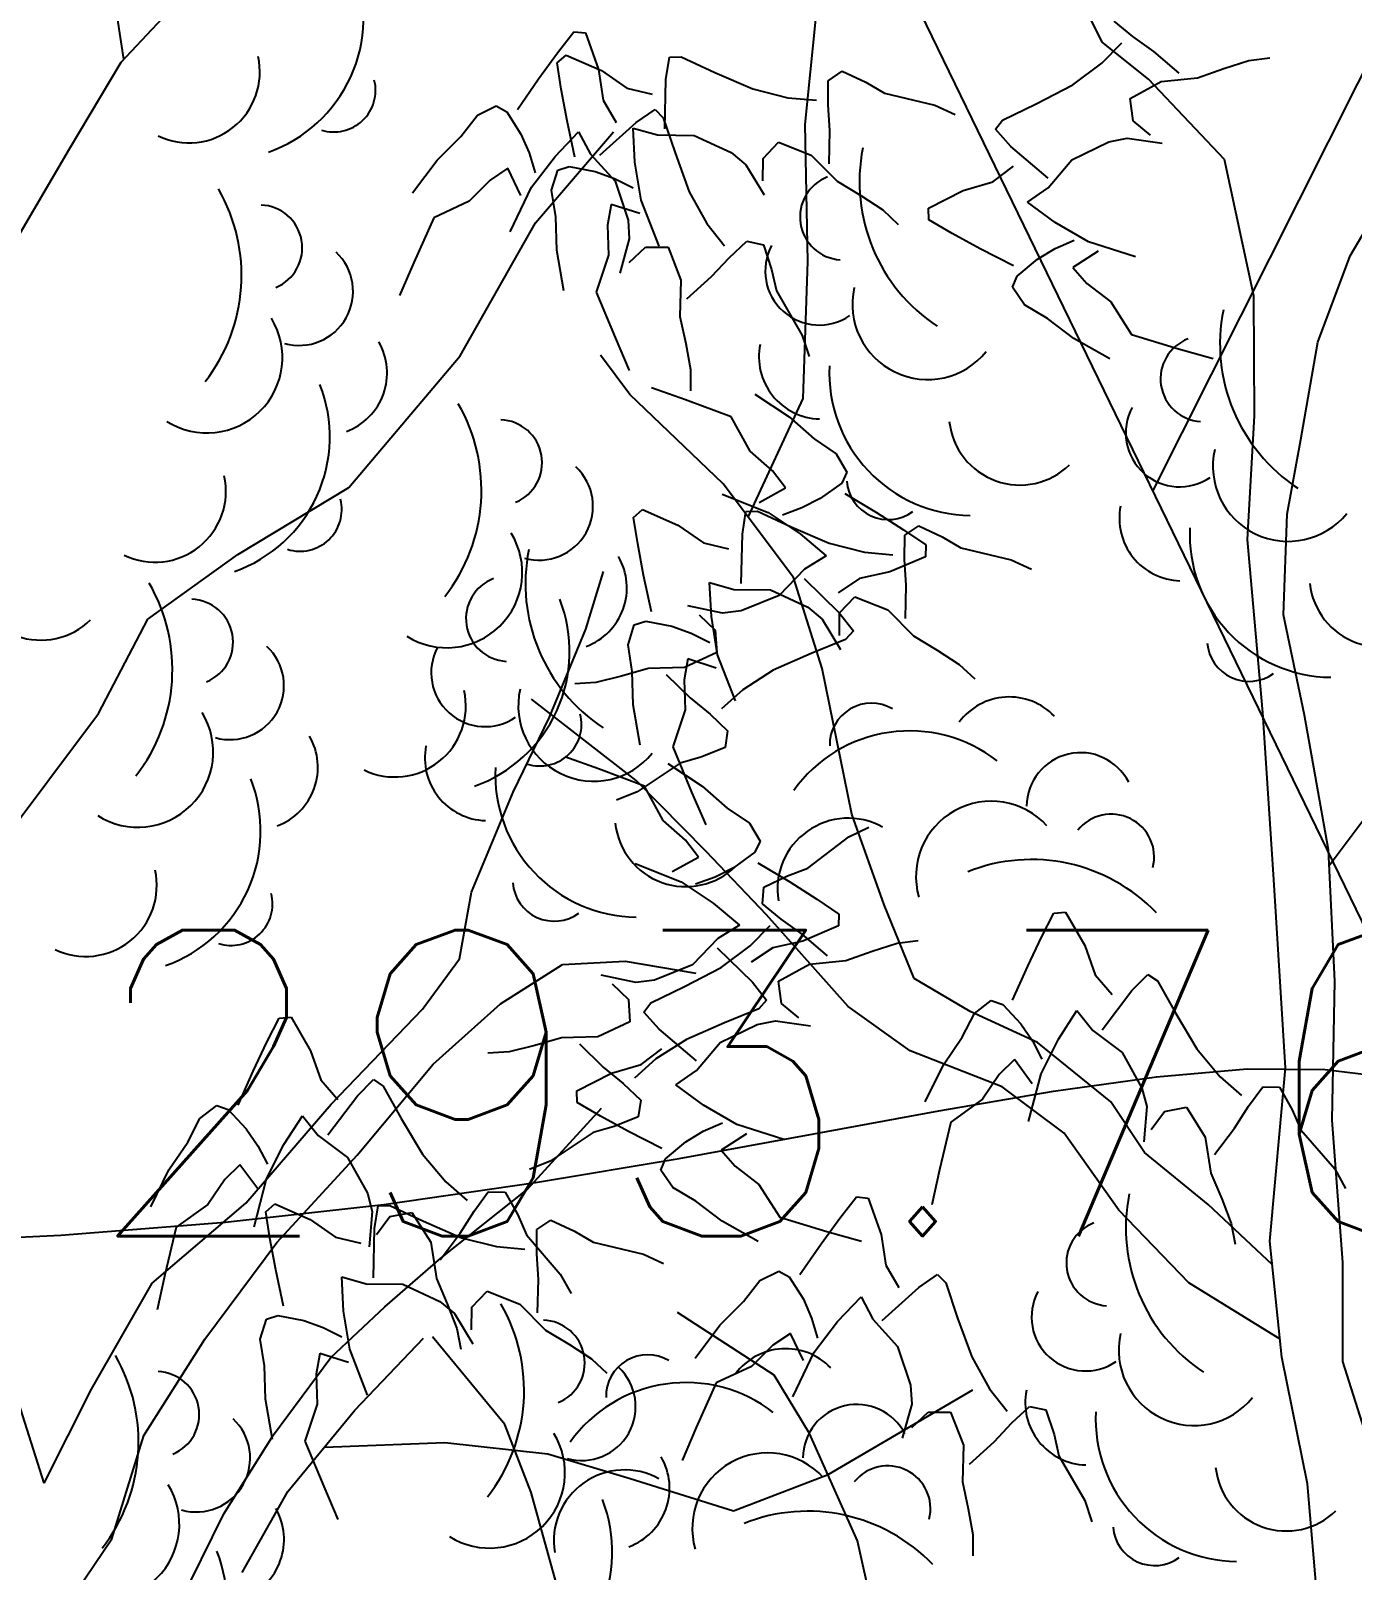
# Model space of a CAD drawing. Header units: millimetres. Extents: x 524954 to 526204, y 9523489 to 9524010.
# Drawn here: x 525967.86 to 525972.17, y 9523748.51 to 9523753.55 of the extents above; entities that cross this region are included whole.
import ezdxf
from ezdxf.enums import TextEntityAlignment as Align

# ---------------------------------------------------------------- set-up
doc = ezdxf.new("R2010")
doc.units = ezdxf.units.MM
doc.linetypes.add('ACAD_ISO12W100', pattern=[21, 12, -3, 0, -3, 0, -3])
for name, color, linetype in [('Arbre', 34, 'ACAD_ISO12W100'), ('Bati', 6, 'Continuous'), ('Bati_H', 1, 'Continuous'), ('Cloture', 7, 'Continuous'), ('CN_02_00', 4, 'Continuous'), ('TopoAlt', 3, 'Continuous'), ('TOPOJIS', 7, 'Continuous')]:
    doc.layers.add(name, color=color, linetype=linetype)
doc.styles.add('Simplex 1.0', font='Simplex.shx', dxfattribs={"width": 0.99, "height": 1})

# ---------------------------------------------------------------- blocks, each defined once
blk = doc.blocks.new('TCPOINT M')
at = {"layer": 'TopoAlt', "style": 'Simplex 1.0', "width": 0.99}
blk.add_attdef('ALT', (0.15, 0.15), '', height=1, dxfattribs=at)
blk = doc.blocks.new('v088')
at = {"linetype": 'Continuous'}
for p, q in [((0.3448, 10.1217), (0.2693, 10.6145)), ((-0.8352, 10.1996), (-0.9911, 10.5198)), ((-1.8059, 9.9306), (-1.7492, 10.4915)), ((0.3358, 10.1122), (0.6339, 10.4293)), ((-0.6834, 10.0784), (-0.8352, 10.1996)), ((-0.4354, 9.8162), (-0.6834, 10.0784)), ((0.1676, 9.8288), (0.3358, 10.1122)), ((-1.7966, 9.483), (-1.8059, 9.9306)), ((1.6901, 9.587), (1.945, 9.8846)), ((-0.339, 9.3704), (-0.4354, 9.8162)), ((-0.0246, 9.5014), (0.1676, 9.8288)), ((1.4442, 9.1527), (1.6901, 9.587)), ((-1.8121, 9.0349), (-1.7966, 9.483)), ((-0.1306, 9.2193), (-0.0246, 9.5014)), ((-0.337, 8.9787), (-0.339, 9.3704)), ((-0.1861, 8.901), (-0.1306, 9.2193)), ((-2.3783, 9.048), (-2.4742, 9.1766)), ((1.08, 8.7222), (1.4442, 9.1527)), ((-2.0737, 8.7558), (-2.3783, 9.048)), ((-1.992, 8.6473), (-1.8121, 9.0349)), ((-0.3597, 8.574), (-0.337, 8.9787)), ((-0.2308, 8.6575), (-0.1861, 8.901)), ((-1.8434, 8.4497), (-2.0737, 8.7558)), ((0.7177, 8.5032), (1.08, 8.7222)), ((-0.2426, 8.3277), (-0.2308, 8.6575)), ((-0.3105, 8.0091), (-0.3597, 8.574)), ((0.4236, 8.2918), (0.7177, 8.5032)), ((-1.7501, 8.1531), (-1.8434, 8.4497)), ((1.8546, 8.2596), (1.9129, 8.4473)), ((-0.1735, 7.9995), (-0.2426, 8.3277)), ((0.2621, 7.9837), (0.4236, 8.2918)), ((1.7363, 7.971), (1.8546, 8.2596)), ((-1.6531, 7.6763), (-1.7501, 8.1531)), ((-2.3581, 7.786), (-2.6995, 8.0525)), ((-0.2742, 7.4626), (-0.3105, 8.0091)), ((-0.0959, 7.5596), (-0.1735, 7.9995)), ((-0.0934, 7.5087), (0.2621, 7.9837)), ((1.617, 7.726), (1.7363, 7.971)), ((-2.1294, 7.5544), (-2.3581, 7.786)), ((1.4808, 7.3998), (1.617, 7.726)), ((-1.5474, 7.38), (-1.6531, 7.6763)), ((-1.9323, 7.3471), (-2.1294, 7.5544)), ((-0.0745, 7.1309), (-0.0959, 7.5596)), ((-0.2365, 6.8477), (-0.2742, 7.4626)), ((1.4418, 7.1813), (1.4808, 7.3998)), ((-1.6648, 7.048), (-1.9323, 7.3471)), ((-1.4491, 7.1395), (-1.5474, 7.38)), ((1.3209, 7.0171), (1.4418, 7.1813)), ((1.5755, 7.0348), (1.778, 7.1634)), ((1.778, 7.1634), (1.983, 7.1739)), ((1.983, 7.1739), (2.2139, 7.1352)), ((-1.2665, 7.0314), (-1.4491, 7.1395)), ((-0.0837, 6.6768), (-0.0745, 7.1309)), ((-1.4628, 6.9029), (-1.6648, 7.048)), ((-1.0467, 6.9303), (-1.2665, 7.0314)), ((1.0227, 6.7061), (1.3209, 7.0171)), ((1.3557, 6.8374), (1.5755, 7.0348)), ((-1.1618, 6.7848), (-1.4628, 6.9029)), ((-0.8063, 6.7363), (-1.0467, 6.9303)), ((-0.2869, 6.2807), (-0.2365, 6.8477)), ((1.107, 6.54), (1.3557, 6.8374)), ((-0.9597, 6.6336), (-1.1618, 6.7848)), ((-0.6972, 6.5707), (-0.8063, 6.7363)), ((0.7433, 6.3831), (1.0227, 6.7061)), ((1.6628, 6.4272), (1.906, 6.6935)), ((-0.0491, 6.2111), (-0.0837, 6.6768)), ((-0.7803, 6.3824), (-0.9597, 6.6336)), ((-0.4884, 6.4009), (-0.6972, 6.5707)), ((0.8455, 6.2546), (1.107, 6.54)), ((-0.2789, 6.2036), (-0.4884, 6.4009)), ((1.3814, 6.2037), (1.6628, 6.4272)), ((-0.5514, 6.1446), (-0.7803, 6.3824)), ((0.4379, 6.1217), (0.7433, 6.3831)), ((-0.2479, 5.9022), (-0.2869, 6.2807)), ((0.6096, 5.9388), (0.8455, 6.2546)), ((-0.0486, 5.8877), (-0.0491, 6.2111)), ((1.1982, 6.0444), (1.3814, 6.2037)), ((-0.2539, 5.9607), (-0.5514, 6.1446)), ((0.2399, 5.7756), (0.4379, 6.1217)), ((-1.9071, 5.8427), (-2.2223, 6.0475)), ((1.0213, 5.879), (1.1982, 6.0444)), ((-2.7868, 5.6812), (-3.0229, 5.9686)), ((0.4109, 5.6237), (0.6096, 5.9388)), ((1.0995, 5.7065), (1.3247, 5.9413)), ((-0.1646, 5.4873), (-0.2479, 5.9022)), ((0.0846, 5.4676), (-0.0486, 5.8877)), ((-1.7911, 5.6523), (-1.9071, 5.8427)), ((0.8338, 5.6263), (1.0213, 5.879)), ((0.0846, 5.4676), (0.2399, 5.7756)), ((2.6462, 5.4963), (3.1193, 5.7735)), ((0.8812, 5.4407), (1.0995, 5.7065)), ((-2.7013, 5.4591), (-2.7868, 5.6812)), ((-1.6346, 5.3011), (-1.7911, 5.6523)), ((0.3061, 5.2857), (0.4109, 5.6237)), ((0.6713, 5.3679), (0.8338, 5.6263)), ((1.0006, 5.5861), (1.394, 5.6007)), ((1.394, 5.6007), (1.7306, 5.5642)), ((1.7306, 5.5642), (1.9997, 5.4827)), ((-0.1073, 4.8293), (-0.1646, 5.4873)), ((2.3377, 5.3779), (2.6462, 5.4963)), ((-2.6206, 5.1685), (-2.7013, 5.4591)), ((0.7312, 5.1764), (0.8812, 5.4407)), ((1.9997, 5.4827), (2.3377, 5.3779)), ((0.5102, 5.0412), (0.6713, 5.3679)), ((-1.5592, 4.9668), (-1.6346, 5.3011)), ((0.1613, 5.0712), (0.3061, 5.2857))]:
    blk.add_line(p, q, dxfattribs=at)
at = {"color": 3, "linetype": 'Continuous'}
for p, q in [((-0.7348, 10.218), (-0.7957, 10.2682)), ((-0.6662, 10.1688), (-0.7348, 10.218)), ((-0.8359, 10.1311), (-0.7709, 10.1978)), ((-0.5833, 10.0982), (-0.6662, 10.1688)), ((1.7617, 10.1424), (1.8156, 10.2117)), ((1.8156, 10.2117), (1.8541, 10.2078)), ((1.8541, 10.2078), (1.8964, 10.0886)), ((-2.6162, 10.1323), (-2.587, 10.1577)), ((-2.6028, 10.0456), (-2.6162, 10.1323)), ((-2.587, 10.1577), (-2.4712, 10.1066)), ((-2.2608, 10.0773), (-2.2494, 10.1511)), ((-2.2494, 10.1511), (-2.2113, 10.1522)), ((-2.2113, 10.1522), (-2.101, 10.101)), ((-0.9313, 10.0604), (-0.8359, 10.1311)), ((-0.5231, 10.0829), (-0.4378, 10.1134)), ((-0.4378, 10.1134), (-0.3559, 10.1397)), ((-0.3559, 10.1397), (-0.2873, 10.1487)), ((1.7002, 10.0578), (1.7617, 10.1424)), ((-2.4712, 10.1066), (-2.3879, 10.0492)), ((-2.2643, 9.9167), (-2.2608, 10.0773)), ((-2.101, 10.101), (-1.977, 10.0475)), ((-1.7305, 9.9947), (-1.7301, 10.0737)), ((-1.7301, 10.0737), (-1.6848, 10.1049)), ((-1.6848, 10.1049), (-1.6075, 10.069)), ((-1.6075, 10.069), (-1.5466, 10.0327)), ((-0.7431, 10.0152), (-0.6418, 10.0712)), ((-0.6418, 10.0712), (-0.5231, 10.0829)), ((1.8964, 10.0886), (1.9118, 9.9886)), ((-2.5835, 9.9428), (-2.6028, 10.0456)), ((-2.3879, 10.0492), (-2.3057, 10.0298)), ((-1.977, 10.0475), (-1.8618, 10.0181)), ((-1.8618, 10.0181), (-1.7691, 10.0099)), ((-1.5466, 10.0327), (-1.3822, 9.9939)), ((-1.0512, 9.9981), (-0.9313, 10.0604)), ((-0.7336, 9.9427), (-0.7431, 10.0152)), ((1.631, 9.9578), (1.7002, 10.0578)), ((-1.7254, 9.9105), (-1.7305, 9.9947)), ((-1.3822, 9.9939), (-1.316, 9.9632)), ((-1.1606, 9.945), (-1.0512, 9.9981)), ((1.5002, 9.9386), (1.5617, 9.9693)), ((1.5617, 9.9693), (1.5963, 9.9501)), ((1.9118, 9.9886), (1.9541, 9.9155)), ((-2.5582, 9.8238), (-2.5835, 9.9428)), ((-2.3678, 9.9191), (-2.2883, 9.8969)), ((-2.3619, 9.8077), (-2.3678, 9.9191)), ((-1.1838, 9.9148), (-1.1606, 9.945)), ((-1.1339, 9.8592), (-1.1838, 9.9148)), ((-0.677, 9.8958), (-0.7336, 9.9427)), ((1.4463, 9.8693), (1.5002, 9.9386)), ((1.5963, 9.9501), (1.6425, 9.877)), ((1.9002, 9.8078), (2.0195, 9.9155)), ((2.0195, 9.9155), (2.081, 9.9578)), ((2.081, 9.9578), (2.1079, 9.9309)), ((2.1079, 9.9309), (2.1464, 9.8155)), ((-2.2883, 9.8969), (-2.1685, 9.895)), ((-2.1685, 9.895), (-2.0471, 9.8386)), ((-1.9432, 9.8199), (-1.893, 9.873)), ((-1.893, 9.873), (-1.7856, 9.8299)), ((-1.7277, 9.8016), (-1.7254, 9.9105)), ((-0.9342, 9.8156), (-0.8138, 9.874)), ((-0.8138, 9.874), (-0.7533, 9.8858)), ((-0.7533, 9.8858), (-0.6387, 9.8698)), ((1.3694, 9.7924), (1.4463, 9.8693)), ((1.6425, 9.877), (1.6694, 9.8155)), ((1.7541, 9.8039), (1.831, 9.8847)), ((1.831, 9.8847), (1.8695, 9.8116)), ((-2.0471, 9.8386), (-1.9997, 9.7992)), ((-1.9438, 9.7464), (-1.9432, 9.8199)), ((-1.7856, 9.8299), (-1.7015, 9.7452)), ((-1.0116, 9.755), (-1.1339, 9.8592)), ((-1.0114, 9.724), (-0.9342, 9.8156)), ((1.6694, 9.8155), (1.6887, 9.7501)), ((1.8695, 9.8116), (1.9502, 9.7232)), ((2.1464, 9.8155), (2.1926, 9.6885)), ((-2.634, 9.7155), (-2.6142, 9.7814)), ((-2.6142, 9.7814), (-2.5764, 9.7933)), ((-2.5764, 9.7933), (-2.4916, 9.7768)), ((-2.4916, 9.7768), (-2.4283, 9.7541)), ((-2.3419, 9.6831), (-2.3619, 9.8077)), ((-1.9997, 9.7992), (-1.9397, 9.7002)), ((-1.1923, 9.7429), (-1.1254, 9.7944)), ((1.2886, 9.6847), (1.3694, 9.7924)), ((1.6002, 9.7655), (1.5425, 9.727)), ((1.6425, 9.677), (1.6002, 9.7655)), ((1.6771, 9.7039), (1.7541, 9.8039)), ((-2.6206, 9.6288), (-2.634, 9.7155)), ((-2.4283, 9.7541), (-2.3676, 9.7232)), ((-1.7015, 9.7452), (-1.624, 9.6985)), ((-1.4022, 9.6572), (-1.2895, 9.7147)), ((-1.2895, 9.7147), (-1.1923, 9.7429)), ((-1.0789, 9.6763), (-1.0114, 9.724)), ((1.5425, 9.727), (1.4733, 9.6578)), ((1.9502, 9.7232), (1.9925, 9.5962)), ((-2.4395, 9.6694), (-2.4511, 9.6011)), ((-2.3461, 9.6395), (-2.4395, 9.6694)), ((-2.2831, 9.5325), (-2.3419, 9.6831)), ((-1.624, 9.6985), (-1.5519, 9.6516)), ((-0.9888, 9.6106), (-1.0789, 9.6763)), ((1.6079, 9.5578), (1.6771, 9.7039)), ((2.1926, 9.6885), (2.2503, 9.5847)), ((-2.6175, 9.52), (-2.6206, 9.6288)), ((-1.5519, 9.6516), (-1.5015, 9.6041)), ((-1.401, 9.6186), (-1.4022, 9.6572)), ((-1.3254, 9.5742), (-1.401, 9.6186)), ((-0.8796, 9.5473), (-0.9888, 9.6106)), ((1.4733, 9.6578), (1.3579, 9.6039)), ((-2.4511, 9.6011), (-2.4483, 9.5032)), ((-1.2335, 9.5242), (-1.3254, 9.5742)), ((1.3579, 9.6039), (1.2925, 9.4577)), ((1.9925, 9.5962), (1.9964, 9.5347)), ((2.2503, 9.5847), (2.308, 9.5116)), ((-2.5946, 9.3874), (-2.6175, 9.52)), ((-1.1253, 9.4685), (-1.2335, 9.5242)), ((-1.0467, 9.4905), (-0.9892, 9.5252)), ((-0.9892, 9.5252), (-0.9269, 9.5527)), ((-0.8484, 9.5165), (-0.9306, 9.463)), ((-0.7257, 9.4976), (-0.8796, 9.5473)), ((1.9964, 9.5347), (1.9656, 9.4231)), ((2.3233, 9.4731), (2.381, 9.527)), ((2.381, 9.527), (2.4349, 9.5154)), ((2.4349, 9.5154), (2.4618, 9.4347)), ((-2.4483, 9.5032), (-2.4883, 9.3823)), ((-1.1132, 9.4352), (-1.0467, 9.4905)), ((-0.9306, 9.463), (-0.885, 9.4108)), ((1.9964, 9.4577), (2.0502, 9.5077)), ((2.0502, 9.5077), (2.1233, 9.5077)), ((2.1233, 9.5077), (2.1656, 9.4)), ((2.2657, 9.4116), (2.3233, 9.4731)), ((-1.1278, 9.3984), (-1.1132, 9.4352)), ((-0.885, 9.4108), (-0.8073, 9.3511)), ((1.2925, 9.4577), (1.2463, 9.35)), ((2.1849, 9.3385), (2.2657, 9.4116)), ((2.4618, 9.4347), (2.4772, 9.3654)), ((-2.4883, 9.3823), (-2.4269, 9.2344)), ((-1.0892, 9.3413), (-1.1278, 9.3984)), ((2.1656, 9.4), (2.1618, 9.2808)), ((2.4772, 9.3654), (2.5618, 9.2193)), ((-1.0136, 9.2969), (-1.0892, 9.3413)), ((-0.8073, 9.3511), (-0.7389, 9.2437)), ((-0.9273, 9.2307), (-1.0136, 9.2969)), ((2.1618, 9.2808), (2.181, 9.1923)), ((-2.4269, 9.2344), (-2.3802, 9.1269)), ((-0.81, 9.1646), (-0.9273, 9.2307)), ((-0.7389, 9.2437), (-0.5855, 9.1979)), ((2.5618, 9.2193), (2.5849, 9.15)), ((-0.5855, 9.1979), (-0.4727, 9.1661)), ((2.181, 9.1923), (2.1964, 9.1077)), ((2.1964, 9.1077), (2.1964, 9.0385)), ((2.1801, 9.009), (2.0697, 9.0483)), ((2.3301, 8.953), (2.1801, 9.009)), ((2.4064, 9.0272), (2.519, 8.9533)), ((2.3912, 8.8412), (2.3301, 8.953)), ((2.519, 8.9533), (2.6006, 8.8814)), ((2.6006, 8.8814), (2.6731, 8.832)), ((2.4646, 8.7765), (2.3912, 8.8412)), ((2.6731, 8.832), (2.7077, 8.7725)), ((2.5067, 8.7213), (2.4646, 8.7765)), ((2.7077, 8.7725), (2.6907, 8.7368)), ((2.421, 8.6735), (2.5067, 8.7213)), ((2.6907, 8.7368), (2.6207, 8.6861)), ((-2.3661, 8.6466), (-2.3369, 8.6719)), ((-2.3369, 8.6719), (-2.2212, 8.6209)), ((-2.0108, 8.5916), (-1.9993, 8.6654)), ((-1.9993, 8.6654), (-1.9613, 8.6665)), ((-1.9613, 8.6665), (-1.8509, 8.6153)), ((2.2998, 8.7005), (2.4501, 8.6406)), ((2.5609, 8.6554), (2.4969, 8.632)), ((2.6207, 8.6861), (2.5609, 8.6554)), ((2.7005, 8.7027), (2.8047, 8.6399)), ((-2.3527, 8.5599), (-2.3661, 8.6466)), ((-2.2212, 8.6209), (-2.1379, 8.5634)), ((-1.8509, 8.6153), (-1.7269, 8.5617)), ((-1.4801, 8.5879), (-1.4347, 8.6192)), ((-1.4347, 8.6192), (-1.3575, 8.5833)), ((2.4501, 8.6406), (2.5548, 8.5702)), ((2.8047, 8.6399), (2.8931, 8.5838)), ((-2.3334, 8.4571), (-2.3527, 8.5599)), ((-2.1379, 8.5634), (-2.0557, 8.544)), ((-2.0143, 8.4309), (-2.0108, 8.5916)), ((-1.7269, 8.5617), (-1.6118, 8.5324)), ((-1.4805, 8.509), (-1.4801, 8.5879)), ((-1.3575, 8.5833), (-1.2966, 8.547)), ((2.5548, 8.5702), (2.6402, 8.4985)), ((2.8931, 8.5838), (2.9656, 8.5345)), ((-1.6118, 8.5324), (-1.519, 8.5242)), ((-1.4754, 8.4248), (-1.4805, 8.509)), ((-1.2966, 8.547), (-1.1322, 8.5082)), ((-1.1322, 8.5082), (-1.066, 8.4775)), ((2.9656, 8.5345), (2.9641, 8.4958)), ((-2.3082, 8.3381), (-2.3334, 8.4571)), ((2.5697, 8.4555), (2.4865, 8.3693)), ((2.6402, 8.4985), (2.5697, 8.4555)), ((2.9641, 8.4958), (2.8478, 8.4461)), ((-2.1178, 8.4334), (-2.0382, 8.4112)), ((-2.1118, 8.322), (-2.1178, 8.4334)), ((-2.0382, 8.4112), (-1.9184, 8.4092)), ((-1.9184, 8.4092), (-1.7971, 8.3529)), ((-1.4776, 8.3159), (-1.4754, 8.4248)), ((2.5678, 8.4245), (2.6828, 8.3123)), ((2.749, 8.4244), (2.6787, 8.3776)), ((2.8478, 8.4461), (2.749, 8.4244)), ((-1.7971, 8.3529), (-1.7497, 8.3134)), ((-1.6931, 8.3341), (-1.643, 8.3873)), ((-1.643, 8.3873), (-1.5356, 8.3441)), ((2.4865, 8.3693), (2.3625, 8.3191)), ((-2.3641, 8.2956), (-2.3264, 8.3076)), ((-2.3264, 8.3076), (-2.2415, 8.291)), ((-2.0919, 8.1974), (-2.1118, 8.322)), ((-1.7497, 8.3134), (-1.6897, 8.2145)), ((-1.6937, 8.2606), (-1.6931, 8.3341)), ((-1.5356, 8.3441), (-1.4515, 8.2595)), ((2.3013, 8.3113), (2.188, 8.335)), ((2.2245, 8.3065), (2.2778, 8.2559)), ((2.3625, 8.3191), (2.3013, 8.3113)), ((2.6828, 8.3123), (2.7289, 8.2536)), ((-2.384, 8.2298), (-2.3641, 8.2956)), ((-2.2415, 8.291), (-2.1783, 8.2684)), ((-2.1783, 8.2684), (-2.1175, 8.2375)), ((-1.4515, 8.2595), (-1.374, 8.2128)), ((2.2778, 8.2559), (2.2824, 8.183)), ((2.7289, 8.2536), (2.7037, 8.225)), ((-2.3706, 8.1431), (-2.384, 8.2298)), ((-1.374, 8.2128), (-1.3019, 8.1659)), ((2.7037, 8.225), (2.591, 8.1793)), ((-2.1895, 8.1837), (-2.2011, 8.1153)), ((-2.0961, 8.1537), (-2.1895, 8.1837)), ((-2.0331, 8.0467), (-2.0919, 8.1974)), ((-1.3019, 8.1659), (-1.2515, 8.1184)), ((2.2824, 8.183), (2.1776, 8.1339)), ((2.591, 8.1793), (2.4672, 8.1253)), ((-2.3674, 8.0343), (-2.3706, 8.1431)), ((-2.2011, 8.1153), (-2.1982, 8.0174)), ((1.9713, 8.1055), (1.8878, 8.0848)), ((2.0584, 8.1303), (1.9713, 8.1055)), ((2.1776, 8.1339), (2.0584, 8.1303)), ((2.1174, 8.1109), (2.1954, 8.0349)), ((2.4672, 8.1253), (2.3672, 8.0611)), ((1.8878, 8.0848), (1.8187, 8.0804)), ((2.3672, 8.0611), (2.2979, 7.9989)), ((-2.3445, 7.9016), (-2.3674, 8.0343)), ((-2.1982, 8.0174), (-2.2383, 7.8966)), ((2.1954, 8.0349), (2.2605, 7.9811)), ((2.2605, 7.9811), (2.3179, 7.927)), ((2.3179, 7.927), (2.3098, 7.8725)), ((-2.2383, 7.8966), (-2.1768, 7.7487)), ((2.3098, 7.8725), (2.2308, 7.8405)), ((1.8965, 7.8022), (1.7861, 7.8414)), ((2.0465, 7.7461), (1.8965, 7.8022)), ((2.1627, 7.8208), (2.0222, 7.7271)), ((2.1227, 7.8203), (2.2353, 7.7465)), ((2.2308, 7.8405), (2.1627, 7.8208)), ((-2.1768, 7.7487), (-2.1302, 7.6412)), ((2.0222, 7.7271), (1.9545, 7.6997)), ((2.1075, 7.6343), (2.0465, 7.7461)), ((2.2353, 7.7465), (2.3169, 7.6746)), ((2.3169, 7.6746), (2.3894, 7.6252)), ((-1.7972, 7.4997), (-1.6632, 7.6026)), ((-1.6632, 7.6026), (-1.5976, 7.6345)), ((2.1809, 7.5696), (2.1075, 7.6343)), ((2.3894, 7.6252), (2.424, 7.5657)), ((2.223, 7.5144), (2.1809, 7.5696)), ((2.424, 7.5657), (2.407, 7.5299)), ((-1.8638, 7.4754), (-1.7972, 7.4997)), ((2.1373, 7.4666), (2.223, 7.5144)), ((2.407, 7.5299), (2.337, 7.4793)), ((-1.9404, 7.4382), (-1.8638, 7.4754)), ((2.0162, 7.4937), (2.1664, 7.4338)), ((2.2772, 7.4485), (2.2132, 7.4252)), ((2.337, 7.4793), (2.2772, 7.4485)), ((2.4169, 7.4959), (2.521, 7.4331)), ((-1.9448, 7.3833), (-1.9404, 7.4382)), ((2.1664, 7.4338), (2.2711, 7.3633)), ((2.521, 7.4331), (2.6094, 7.377)), ((-1.8839, 7.3331), (-1.9448, 7.3833)), ((-1.0336, 7.2746), (-0.9936, 7.3527)), ((-0.9936, 7.3527), (-0.9551, 7.3561)), ((-0.9551, 7.3561), (-0.8913, 7.2468)), ((2.2711, 7.3633), (2.3565, 7.2916)), ((2.6094, 7.377), (2.6819, 7.3276)), ((-1.985, 7.2461), (-1.9201, 7.3129)), ((-1.8154, 7.2839), (-1.8839, 7.3331)), ((2.6819, 7.3276), (2.6805, 7.289)), ((-2.0805, 7.1754), (-1.985, 7.2461)), ((-1.7325, 7.2133), (-1.8154, 7.2839)), ((-1.587, 7.2285), (-1.5051, 7.2548)), ((-1.5051, 7.2548), (-1.4365, 7.2638)), ((-1.0783, 7.18), (-1.0336, 7.2746)), ((-0.8913, 7.2468), (-0.8575, 7.1514)), ((2.286, 7.2486), (2.2028, 7.1624)), ((2.3565, 7.2916), (2.286, 7.2486)), ((2.6805, 7.289), (2.5641, 7.2392)), ((-1.791, 7.1862), (-1.6722, 7.1979)), ((-1.6722, 7.1979), (-1.587, 7.2285)), ((2.2841, 7.2177), (2.3991, 7.1055)), ((2.4653, 7.2176), (2.395, 7.1707)), ((2.5641, 7.2392), (2.4653, 7.2176)), ((-2.2004, 7.1132), (-2.0805, 7.1754)), ((-1.8923, 7.1303), (-1.791, 7.1862)), ((-1.1277, 7.0688), (-1.0783, 7.18)), ((-0.8575, 7.1514), (-0.8023, 7.0875)), ((-0.7381, 7.0997), (-0.6855, 7.1528)), ((-0.6855, 7.1528), (-0.654, 7.1313)), ((2.2028, 7.1624), (2.0788, 7.1122)), ((-2.3098, 7.06), (-2.2004, 7.1132)), ((-1.8828, 7.0578), (-1.8923, 7.1303)), ((-0.8351, 6.9716), (-0.7381, 7.0997)), ((-0.654, 7.1313), (-0.5947, 7.0251)), ((2.0176, 7.1045), (1.9044, 7.1282)), ((1.9408, 7.0996), (1.9941, 7.049)), ((2.0788, 7.1122), (2.0176, 7.1045)), ((2.3991, 7.1055), (2.4452, 7.0467)), ((-2.333, 7.0298), (-2.3098, 7.06)), ((-1.8262, 7.0109), (-1.8828, 7.0578)), ((-1.2526, 7.0255), (-1.1978, 7.0672)), ((-1.1978, 7.0672), (-1.1602, 7.0548)), ((-1.1602, 7.0548), (-1.1012, 6.9916)), ((1.9941, 7.049), (1.9988, 6.9761)), ((2.4452, 7.0467), (2.4201, 7.0181)), ((-2.283, 6.9743), (-2.333, 7.0298)), ((-1.963, 6.9891), (-1.9025, 7.0009)), ((-1.9025, 7.0009), (-1.7879, 6.9849)), ((-1.2925, 6.9474), (-1.2526, 7.0255)), ((-0.978, 6.9406), (-0.9175, 7.0343)), ((-0.9175, 7.0343), (-0.8661, 6.9697)), ((-0.5947, 7.0251), (-0.5257, 6.909)), ((2.4201, 7.0181), (2.3073, 6.9725)), ((-2.1607, 6.8701), (-2.283, 6.9743)), ((-2.0833, 6.9307), (-1.963, 6.9891)), ((-1.3538, 6.8575), (-1.2925, 6.9474)), ((-1.1012, 6.9916), (-1.0633, 6.9361)), ((-0.8661, 6.9697), (-0.7702, 6.8978)), ((0.8128, 6.9092), (0.8527, 6.9872)), ((0.8527, 6.9872), (0.8913, 6.9906)), ((0.8913, 6.9906), (0.9551, 6.8814)), ((1.9988, 6.9761), (1.8939, 6.9271)), ((2.3073, 6.9725), (2.1835, 6.9184)), ((-2.3415, 6.858), (-2.2745, 6.9095)), ((-2.1606, 6.8391), (-2.0833, 6.9307)), ((-1.0633, 6.9361), (-1.0322, 6.8755)), ((-1.0349, 6.828), (-0.978, 6.9406)), ((-0.7702, 6.8978), (-0.705, 6.781)), ((-0.5257, 6.909), (-0.4496, 6.8178)), ((0.7681, 6.8145), (0.8128, 6.9092)), ((1.6876, 6.8986), (1.6041, 6.8779)), ((1.7747, 6.9234), (1.6876, 6.8986)), ((1.8939, 6.9271), (1.7747, 6.9234)), ((1.8337, 6.904), (1.9118, 6.828)), ((2.1835, 6.9184), (2.0835, 6.8543)), ((-2.4387, 6.8298), (-2.3415, 6.858)), ((-1.413, 6.7366), (-1.3538, 6.8575)), ((-1.122, 6.8741), (-1.1715, 6.8255)), ((-1.0639, 6.7951), (-1.122, 6.8741)), ((0.9551, 6.8814), (0.9888, 6.786)), ((1.6041, 6.8779), (1.535, 6.8736)), ((2.0835, 6.8543), (2.0142, 6.7921)), ((-2.5514, 6.7723), (-2.4387, 6.8298)), ((-2.228, 6.7914), (-2.1606, 6.8391)), ((-1.1715, 6.8255), (-1.2266, 6.7446)), ((-1.0757, 6.6715), (-1.0349, 6.828)), ((-0.4496, 6.8178), (-0.3793, 6.7567)), ((0.7187, 6.7034), (0.7681, 6.8145)), ((1.9118, 6.828), (1.9768, 6.7743)), ((-2.5502, 6.7337), (-2.5514, 6.7723)), ((-2.1379, 6.7256), (-2.228, 6.7914)), ((-1.2266, 6.7446), (-1.3299, 6.6702)), ((-0.705, 6.781), (-0.6897, 6.7213)), ((-0.357, 6.7218), (-0.3104, 6.7855)), ((-0.3104, 6.7855), (-0.2553, 6.7842)), ((-0.2553, 6.7842), (-0.2138, 6.7099)), ((0.9888, 6.786), (1.0441, 6.7221)), ((1.1083, 6.7343), (1.1609, 6.7873)), ((1.1609, 6.7873), (1.1923, 6.7659)), ((1.1923, 6.7659), (1.2517, 6.6597)), ((1.9768, 6.7743), (2.0342, 6.7201)), ((-2.4746, 6.6893), (-2.5502, 6.7337)), ((-2.0288, 6.6624), (-2.1379, 6.7256)), ((-0.6897, 6.7213), (-0.6991, 6.6059)), ((-0.6753, 6.6457), (-0.6318, 6.7049)), ((-0.6318, 6.7049), (-0.56, 6.7185)), ((-0.56, 6.7185), (-0.4983, 6.6206)), ((-0.4022, 6.6506), (-0.357, 6.7218)), ((-0.2138, 6.7099), (-0.1857, 6.6447)), ((0.5938, 6.6601), (0.6485, 6.7018)), ((0.6485, 6.7018), (0.6861, 6.6893)), ((1.0112, 6.6062), (1.1083, 6.7343)), ((2.0342, 6.7201), (2.0261, 6.6656)), ((-2.3827, 6.6392), (-2.4746, 6.6893)), ((-2.1384, 6.6402), (-2.076, 6.6678)), ((-1.8748, 6.6127), (-2.0288, 6.6624)), ((-1.3299, 6.6702), (-1.3669, 6.5144)), ((-0.4679, 6.5637), (-0.4022, 6.6506)), ((-0.1857, 6.6447), (-0.0753, 6.5169)), ((0.5538, 6.582), (0.5938, 6.6601)), ((0.6861, 6.6893), (0.7451, 6.6262)), ((0.8684, 6.5752), (0.9289, 6.6689)), ((0.9289, 6.6689), (0.9803, 6.6043)), ((1.2517, 6.6597), (1.3207, 6.5436)), ((2.0261, 6.6656), (1.9472, 6.6337)), ((-2.2745, 6.5836), (-2.3827, 6.6392)), ((-2.2624, 6.5503), (-2.1959, 6.6055)), ((-2.1959, 6.6055), (-2.1384, 6.6402)), ((-1.9976, 6.6315), (-2.0798, 6.5781)), ((-0.4983, 6.6206), (-0.4798, 6.5027)), ((0.7451, 6.6262), (0.7831, 6.5707)), ((0.9803, 6.6043), (1.0762, 6.5324)), ((1.879, 6.6139), (1.7385, 6.5203)), ((1.9472, 6.6337), (1.879, 6.6139)), ((-2.2769, 6.5134), (-2.2624, 6.5503)), ((-2.0798, 6.5781), (-2.0342, 6.5259)), ((0.4926, 6.4921), (0.5538, 6.582)), ((0.7831, 6.5707), (0.8142, 6.5101)), ((0.8114, 6.4626), (0.8684, 6.5752)), ((1.3207, 6.5436), (1.3968, 6.4523)), ((-2.2384, 6.4564), (-2.2769, 6.5134)), ((-2.0342, 6.5259), (-1.9565, 6.4662)), ((-1.3669, 6.5144), (-1.3922, 6.3999)), ((-0.4798, 6.5027), (-0.4444, 6.4194)), ((-0.0753, 6.5169), (-0.0397, 6.4532)), ((0.4333, 6.3712), (0.4926, 6.4921)), ((0.7244, 6.5087), (0.6749, 6.4601)), ((0.7824, 6.4297), (0.7244, 6.5087)), ((1.0762, 6.5324), (1.1414, 6.4156)), ((1.7385, 6.5203), (1.6708, 6.4929)), ((-2.1628, 6.412), (-2.2384, 6.4564)), ((-1.9565, 6.4662), (-1.8881, 6.3588)), ((0.6749, 6.4601), (0.6198, 6.3792)), ((0.7707, 6.306), (0.8114, 6.4626)), ((1.3968, 6.4523), (1.4671, 6.3913)), ((-3.5682, 6.3771), (-3.539, 6.4025)), ((-3.539, 6.4025), (-3.4232, 6.3514)), ((-3.2129, 6.3221), (-3.2014, 6.3959)), ((-3.2014, 6.3959), (-3.1633, 6.397)), ((-3.1633, 6.397), (-3.053, 6.3458)), ((-2.0765, 6.3457), (-2.1628, 6.412)), ((-0.4444, 6.4194), (-0.4135, 6.3391)), ((1.1414, 6.4156), (1.1567, 6.3559)), ((1.4894, 6.3564), (1.536, 6.4201)), ((1.536, 6.4201), (1.5911, 6.4188)), ((1.5911, 6.4188), (1.6326, 6.3444)), ((2.6849, 6.3343), (2.7388, 6.4036)), ((2.7388, 6.4036), (2.7772, 6.3997)), ((2.7772, 6.3997), (2.8196, 6.2805)), ((-3.5548, 6.2904), (-3.5682, 6.3771)), ((-3.4232, 6.3514), (-3.3399, 6.2939)), ((-3.053, 6.3458), (-2.929, 6.2922)), ((-2.6821, 6.3185), (-2.6368, 6.3497)), ((-2.6368, 6.3497), (-2.5596, 6.3138)), ((-1.9592, 6.2797), (-2.0765, 6.3457)), ((-1.8881, 6.3588), (-1.7347, 6.313)), ((0.6198, 6.3792), (0.5164, 6.3047)), ((1.1567, 6.3559), (1.1472, 6.2405)), ((1.2146, 6.3394), (1.2864, 6.3531)), ((1.2864, 6.3531), (1.3481, 6.2552)), ((1.4442, 6.2852), (1.4894, 6.3564)), ((1.6326, 6.3444), (1.6606, 6.2793)), ((-3.5355, 6.1876), (-3.5548, 6.2904)), ((-3.3399, 6.2939), (-3.2577, 6.2746)), ((-3.2164, 6.1615), (-3.2129, 6.3221)), ((-2.929, 6.2922), (-2.8139, 6.2629)), ((-2.6826, 6.2395), (-2.6821, 6.3185)), ((-2.5596, 6.3138), (-2.4986, 6.2775)), ((-1.7347, 6.313), (-1.6219, 6.2812)), ((-0.4135, 6.3391), (-0.4006, 6.2711)), ((0.5164, 6.3047), (0.4795, 6.1489)), ((1.171, 6.2803), (1.2146, 6.3394)), ((2.6234, 6.2497), (2.6849, 6.3343)), ((-2.8139, 6.2629), (-2.7211, 6.2547)), ((-2.6774, 6.1553), (-2.6826, 6.2395)), ((-2.4986, 6.2775), (-2.3343, 6.2387)), ((1.3481, 6.2552), (1.3665, 6.1373)), ((1.3784, 6.1983), (1.4442, 6.2852)), ((1.6606, 6.2793), (1.771, 6.1515)), ((2.5541, 6.1497), (2.6234, 6.2497)), ((2.8196, 6.2805), (2.8349, 6.1805)), ((-2.3343, 6.2387), (-2.2681, 6.208)), ((-3.5103, 6.0686), (-3.5355, 6.1876)), ((-3.3198, 6.1639), (-3.2403, 6.1417)), ((-3.3139, 6.0525), (-3.3198, 6.1639)), ((-3.2403, 6.1417), (-3.1205, 6.1398)), ((-3.1205, 6.1398), (-2.9991, 6.0834)), ((-2.6797, 6.0464), (-2.6774, 6.1553)), ((0.4795, 6.1489), (0.4542, 6.0345)), ((1.771, 6.1515), (1.8066, 6.0878)), ((2.4234, 6.1305), (2.4849, 6.1612)), ((2.4849, 6.1612), (2.5195, 6.142)), ((2.5195, 6.142), (2.5657, 6.0689)), ((2.8349, 6.1805), (2.8773, 6.1074)), ((2.9427, 6.1074), (3.0042, 6.1497)), ((3.0042, 6.1497), (3.0311, 6.1228)), ((-2.8952, 6.0647), (-2.845, 6.1178)), ((-2.845, 6.1178), (-2.7377, 6.0747)), ((1.3665, 6.1373), (1.4019, 6.054)), ((2.3695, 6.0612), (2.4234, 6.1305)), ((2.8234, 5.9997), (2.9427, 6.1074)), ((3.0311, 6.1228), (3.0696, 6.0074)), ((-3.5662, 6.0262), (-3.5284, 6.0381)), ((-3.5284, 6.0381), (-3.4436, 6.0215)), ((-3.294, 5.9279), (-3.3139, 6.0525)), ((-2.9991, 6.0834), (-2.9517, 6.044)), ((-2.9517, 6.044), (-2.8917, 5.945)), ((-2.8958, 5.9912), (-2.8952, 6.0647)), ((-2.7377, 6.0747), (-2.6536, 5.99)), ((1.4019, 6.054), (1.4328, 5.9737)), ((2.2926, 5.9843), (2.3695, 6.0612)), ((2.5657, 6.0689), (2.5926, 6.0074)), ((2.6772, 5.9958), (2.7542, 6.0766)), ((2.7542, 6.0766), (2.7926, 6.0035)), ((-3.5861, 5.9603), (-3.5662, 6.0262)), ((-3.4436, 6.0215), (-3.3804, 5.9989)), ((-3.3804, 5.9989), (-3.3196, 5.968)), ((-2.6536, 5.99), (-2.576, 5.9433)), ((2.5926, 6.0074), (2.6118, 5.942)), ((2.6003, 5.8958), (2.6772, 5.9958)), ((2.7926, 6.0035), (2.8734, 5.9151)), ((3.0696, 6.0074), (3.1158, 5.8804)), ((-3.5727, 5.8736), (-3.5861, 5.9603)), ((-2.576, 5.9433), (-2.5039, 5.8964)), ((1.4328, 5.9737), (1.4458, 5.9057)), ((2.2118, 5.8766), (2.2926, 5.9843)), ((2.5234, 5.9574), (2.4657, 5.9189)), ((2.5657, 5.8689), (2.5234, 5.9574)), ((-3.3915, 5.9142), (-3.4031, 5.8459)), ((-3.2981, 5.8843), (-3.3915, 5.9142)), ((-3.2352, 5.7773), (-3.294, 5.9279)), ((-2.5039, 5.8964), (-2.4536, 5.8489)), ((2.4657, 5.9189), (2.3964, 5.8497)), ((2.5311, 5.7497), (2.6003, 5.8958)), ((2.8734, 5.9151), (2.9157, 5.7881)), ((-3.5695, 5.7648), (-3.5727, 5.8736)), ((-3.4031, 5.8459), (-3.4003, 5.748)), ((2.3964, 5.8497), (2.281, 5.7958)), ((3.1158, 5.8804), (3.1734, 5.7766)), ((2.281, 5.7958), (2.2156, 5.6496)), ((2.9157, 5.7881), (2.9196, 5.7266)), ((-3.5466, 5.6322), (-3.5695, 5.7648)), ((-3.4003, 5.748), (-3.4403, 5.6271)), ((3.1734, 5.7766), (3.2311, 5.7035)), ((2.9196, 5.7266), (2.8888, 5.615)), ((2.9196, 5.6496), (2.9734, 5.6996)), ((2.9734, 5.6996), (3.0465, 5.6996)), ((3.0465, 5.6996), (3.0888, 5.5919)), ((3.2465, 5.665), (3.3042, 5.7189)), ((3.3042, 5.7189), (3.3581, 5.7073)), ((3.3581, 5.7073), (3.385, 5.6266)), ((2.2156, 5.6496), (2.1695, 5.5419)), ((3.1888, 5.6035), (3.2465, 5.665)), ((-3.4403, 5.6271), (-3.3789, 5.4792)), ((3.0888, 5.5919), (3.085, 5.4727)), ((3.1081, 5.5304), (3.1888, 5.6035)), ((3.385, 5.6266), (3.4004, 5.5573)), ((3.4004, 5.5573), (3.485, 5.4112)), ((-3.3789, 5.4792), (-3.3323, 5.3717)), ((3.085, 5.4727), (3.1042, 5.3842)), ((3.1042, 5.3842), (3.1196, 5.2996)), ((3.485, 5.4112), (3.5081, 5.3419)), ((3.1196, 5.2996), (3.1196, 5.2304))]:
    blk.add_line(p, q, dxfattribs=at)
for centre, major_axis, start_param, end_param in [((0.6623, 10.2582), (-0.3298, 0.3298), 2.69514, 4.302022), ((0.5573, 10.0804), (0.1641, 0.1641), 3.478918, 5.717341), ((1.0314, 10.0206), (0.0964, 0.0964), 3.62262, 5.745019), ((-1.0632, 9.7428), (0.3995, 0.3995), 2.158504, 3.344219), ((-1.6825, 9.6282), (-0.099, 0.099), -0.421529, 2.292047), ((0.1648, 9.4153), (0.3995, 0.3995), 4.836335, 6.022049), ((0.7881, 9.5054), (-0.099, 0.099), 2.746913, 5.46049), ((-1.7599, 9.4514), (-0.1246, 0.1246), 0.293965, 2.957824), ((0.9181, 9.3628), (0.1246, 0.1246), 3.651933, 6.315792), ((-1.4053, 9.3432), (0.1741, 0.1741), 2.133893, 4.816631), ((0.1148, 9.2139), (-0.3995, 0.3995), 0.587708, 1.773422), ((0.617, 9.1466), (-0.1741, 0.1741), 1.793126, 4.475865), ((-1.7527, 9.1724), (-0.1445, 0.1445), 0.590553, 2.325666), ((-0.5045, 9.0993), (0.099, 0.099), 1.149268, 3.862844), ((1.0008, 9.0963), (-0.1445, 0.1445), 2.713295, 4.448408), ((-1.2605, 9.1191), (0.3298, 0.3298), 2.307735, 3.914618), ((0.5518, 8.8878), (-0.3298, 0.3298), 2.69514, 4.302022), ((-1.1039, 8.9843), (0.1641, 0.1641), 2.463212, 4.701636), ((-0.5819, 8.9225), (0.1246, 0.1246), 1.864761, 4.52862), ((0.9486, 8.7133), (-0.3995, 0.3995), 3.265538, 4.451253), ((1.5719, 8.8034), (0.099, 0.099), 4.31771, 7.031286), ((-0.2273, 8.8143), (0.1741, 0.1741), 2.133893, 4.816631), ((-1.5338, 8.7756), (0.0964, 0.0964), 2.435534, 4.557933), ((0.4467, 8.71), (-0.1641, 0.1641), 1.908121, 4.146545), ((1.7019, 8.6608), (0.1246, 0.1246), 3.651933, 6.315792), ((-0.5746, 8.6435), (0.1445, 0.1445), 2.161349, 3.896462), ((0.9208, 8.6502), (0.0964, 0.0964), 3.62262, 5.745019), ((-0.0825, 8.5902), (0.3298, 0.3298), 2.307735, 3.914618), ((1.4008, 8.4446), (0.1741, 0.1741), 3.363922, 6.046661), ((-2.1547, 8.4302), (0.3995, 0.3995), 2.158504, 3.344219), ((1.7845, 8.3943), (-0.1445, 0.1445), 2.713295, 4.448408), ((-2.774, 8.3155), (-0.099, 0.099), -0.421529, 2.292047), ((0.0741, 8.4554), (0.1641, 0.1641), 2.463212, 4.701636), ((-0.0612, 8.1267), (-0.3995, 0.3995), 3.265538, 4.451253), ((0.5622, 8.2168), (0.099, 0.099), 4.31771, 7.031286), ((1.3355, 8.1858), (-0.3298, 0.3298), 2.69514, 4.302022), ((-2.8514, 8.1388), (-0.1246, 0.1246), 0.293965, 2.957824), ((-0.3558, 8.2467), (0.0964, 0.0964), 2.435534, 4.557933), ((0.6922, 8.0742), (-0.1246, 0.1246), 2.081137, 4.744996), ((-2.4968, 8.0306), (0.1741, 0.1741), 2.133893, 4.816631), ((-1.1385, 7.8551), (-0.1445, 0.1445), 4.692823, 6.427936), ((1.2305, 8.008), (0.1641, 0.1641), 3.478918, 5.717341), ((-1.5891, 7.9031), (0.0964, 0.0964), 0.254619, 2.377018), ((-1.4642, 7.4823), (0.3298, 0.3298), 0.12682, 1.733702), ((0.391, 7.858), (0.1741, 0.1741), 3.363922, 6.046661), ((1.7045, 7.9482), (-0.0964, 0.0964), 2.051824, 4.174223), ((-2.8441, 7.8598), (-0.1445, 0.1445), 0.590553, 2.325666), ((0.7748, 7.8077), (-0.1445, 0.1445), 2.713295, 4.448408), ((-0.9057, 7.7012), (0.1246, 0.1246), 5.967031, 8.63089), ((-2.352, 7.8064), (0.3298, 0.3298), 2.307735, 3.914618), ((0.3258, 7.5992), (0.3298, 0.3298), 4.265936, 5.872819), ((-1.1975, 7.4726), (-0.1741, 0.1741), 4.665366, 7.348105), ((-1.6643, 7.4312), (-0.1641, 0.1641), -1.288499, 0.949924), ((-0.8052, 7.5365), (-0.099, 0.099), 3.680741, 6.394318), ((-2.1954, 7.6717), (0.1641, 0.1641), 2.463212, 4.701636), ((-1.0661, 6.9632), (-0.3995, 0.3995), 4.689978, 5.875693), ((-2.6253, 7.463), (0.0964, 0.0964), 2.435534, 4.557933), ((0.2207, 7.4214), (0.1641, 0.1641), 3.478918, 5.717341), ((0.6948, 7.3616), (-0.0964, 0.0964), 2.051824, 4.174223), ((-0.1929, 6.3242), (-0.3995, 0.3995), 0.587708, 1.773422), ((-0.8122, 6.2095), (-0.099, 0.099), -0.421529, 2.292047), ((-0.8896, 6.0328), (0.1246, 0.1246), 1.864761, 4.52862), ((1.088, 5.7707), (-0.3995, 0.3995), 3.265538, 4.451253), ((1.7113, 5.8608), (0.099, 0.099), 4.31771, 7.031286), ((-0.535, 5.9246), (0.1741, 0.1741), 2.133893, 4.816631), ((-2.32, 5.773), (0.0964, 0.0964), 0.254619, 2.377018), ((-1.8693, 5.7251), (0.1445, 0.1445), 6.263619, 7.998733), ((-0.1718, 5.6024), (0.3995, 0.3995), 4.836335, 6.022049), ((1.8413, 5.7182), (-0.1246, 0.1246), 2.081137, 4.744996), ((-2.1951, 5.3523), (0.3298, 0.3298), 0.12682, 1.733702), ((-0.8824, 5.7538), (-0.1445, 0.1445), 0.590553, 2.325666), ((0.4516, 5.6925), (0.099, 0.099), 4.31771, 7.031286), ((-1.6366, 5.5711), (-0.1246, 0.1246), 4.396235, 7.060094), ((-0.3902, 5.7004), (0.3298, 0.3298), 2.307735, 3.914618), ((0.5816, 5.5499), (0.1246, 0.1246), 3.651933, 6.315792), ((-1.9284, 5.3425), (0.1741, 0.1741), 6.236163, 8.918901), ((1.5402, 5.502), (0.1741, 0.1741), 3.363922, 6.046661), ((-2.3952, 5.3012), (-0.1641, 0.1641), -1.288499, 0.949924), ((-1.536, 5.4064), (0.099, 0.099), 5.251538, 7.965114), ((-0.2336, 5.5657), (-0.1641, 0.1641), 0.892416, 3.130839), ((1.924, 5.4517), (-0.1445, 0.1445), 2.713295, 4.448408), ((-1.7969, 4.8332), (0.3995, 0.3995), 6.260774, 7.446489), ((0.2804, 5.3337), (0.1741, 0.1741), 3.363922, 6.046661), ((0.6642, 5.2834), (-0.1445, 0.1445), 2.713295, 4.448408), ((1.4749, 5.2432), (0.3298, 0.3298), 4.265936, 5.872819), ((-0.6635, 5.357), (0.0964, 0.0964), 2.435534, 4.557933), ((0.2152, 5.0749), (-0.3298, 0.3298), 2.69514, 4.302022)]:
    blk.add_ellipse(centre, major_axis=major_axis, ratio=1, start_param=start_param, end_param=end_param, dxfattribs=at)

msp = doc.modelspace()

# ---------------------------------------------------------------- hatches: boundary and pattern name
at = {"layer": 'Bati_H'}
h = msp.add_hatch(dxfattribs=at)
h.set_pattern_fill('_U', color=256, scale=2, angle=63.3432, style=0, pattern_type=0)
h.set_pattern_definition([(63.343203168, (0, 0), (-1.7874198754, 0.8972904708), [])])
h.paths.add_polyline_path([(525979.4658, 9523748.9826), (525988.4253, 9523751.9532), (525998.6023, 9523755.1066), (525996.3972, 9523761.7239), (525997.0725, 9523763.0624), (525995.5225, 9523767.5413), (525992.9048, 9523767.4422), (525991.3588, 9523772.2794), (525990.7607, 9523772.0883), (525976.0001, 9523767.8461), (525974.7645, 9523765.3076), (525973.3674, 9523766.0729), (525969.988, 9523759.8612), (525971.385, 9523759.0959), (525970.0494, 9523755.0712), (525972.7284, 9523749.5566), (525979.0516, 9523751.6341), (525978.6327, 9523751.4952)])

# ---------------------------------------------------------------- linework, layer by layer
at = {"layer": 'Bati', "flags": 128}
msp.add_lwpolyline([(525979.4658, 9523748.9826), (525988.4253, 9523751.9532), (525998.6023, 9523755.1066), (525996.3972, 9523761.7239), (525997.0725, 9523763.0624), (525995.5225, 9523767.5413), (525992.9048, 9523767.4422), (525991.3588, 9523772.2794), (525990.7607, 9523772.0883), (525976.0001, 9523767.8461), (525974.7645, 9523765.3076), (525973.3674, 9523766.0729), (525969.988, 9523759.8612), (525971.385, 9523759.0959), (525970.0494, 9523755.0712), (525972.7284, 9523749.5566), (525979.0516, 9523751.6341), (525978.6327, 9523751.4952)], close=True, dxfattribs=at)
at = {"layer": 'Cloture', "flags": 128}
msp.add_lwpolyline([(525970.0494, 9523755.0712), (525972.7284, 9523749.5566)], dxfattribs=at)
at = {"layer": 'CN_02_00', "elevation": 294, "flags": 128}
msp.add_lwpolyline([(525963.6886, 9523749.454), (525964.0148, 9523749.4937), (525964.3892, 9523749.523), (525964.8138, 9523749.541), (525965.2816, 9523749.5506), (525965.7837, 9523749.5558), (525966.311, 9523749.5604), (525966.8544, 9523749.5684), (525967.4048, 9523749.5837), (525967.9533, 9523749.61), (525968.4906, 9523749.6515), (525969.0088, 9523749.7101), (525969.504, 9523749.7818), (525969.9733, 9523749.8606), (525970.4138, 9523749.9405), (525970.8226, 9523750.0155), (525971.1969, 9523750.0799), (525971.5337, 9523750.1275), (525971.8302, 9523750.1526), (525972.0847, 9523750.1509), (525972.3007, 9523750.1248)], dxfattribs=at)

# ---------------------------------------------------------------- block references
at = {"layer": 'Arbre'}
for p in [(525967.814, 9523743.331), (525972.191, 9523743.309)]:
    msp.add_blockref('v088', p, dxfattribs=at)
at = {"layer": 'TOPOJIS'}
ref = msp.add_blockref('TCPOINT M', (525972.7284, 9523749.5566, 293.76), dxfattribs=at)
ref.add_attrib('ALT', '293.76', dxfattribs={"layer": 'TopoAlt', "height": 1, "style": 'Simplex 1.0', "width": 0.99}).set_placement((525972.6784, 9523749.6066, 293.76), align=Align.RIGHT)

doc.saveas('drawing.dxf')
